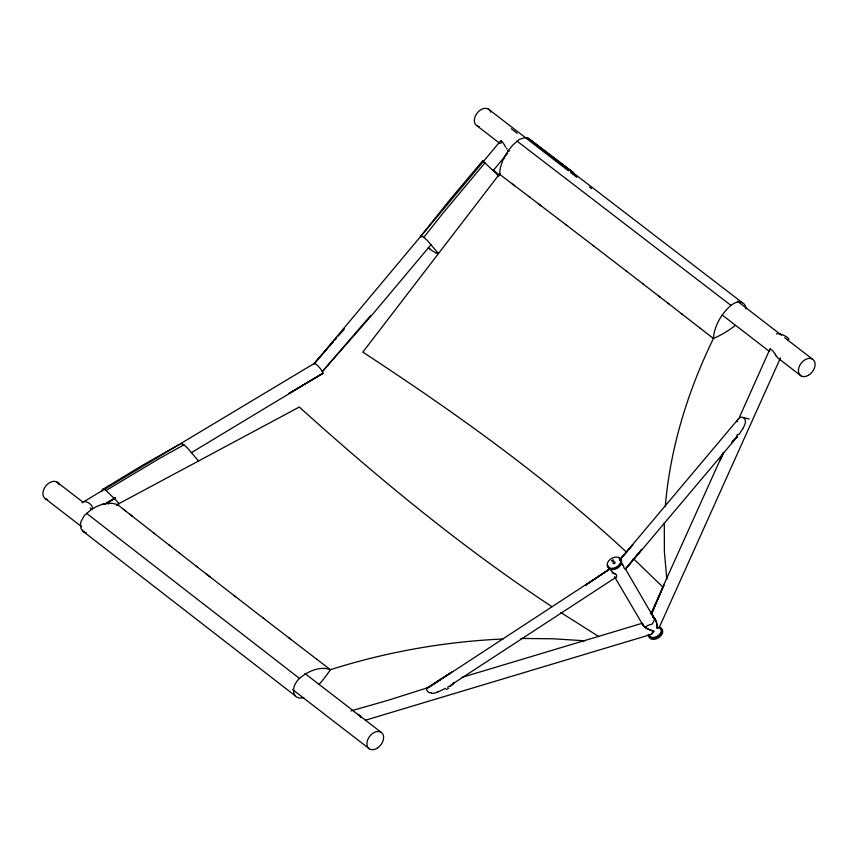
<?xml version="1.0" encoding="UTF-8"?>
<svg xmlns="http://www.w3.org/2000/svg" width="858" height="858" viewBox="0 0 858 858"><rect width="100%" height="100%" fill="white"/><g stroke="black" fill="none" stroke-linecap="round" stroke-linejoin="round"><path stroke-width="1.29" d="M664.307 523.005L664.392 551.662L666.838 579.397M665.272 506.638C670.109 448.133 687.773 391.141 713.427 338.513A36.926 24.839 -51.7 0 1 730.973 305.416A12.849 8.891 -52.3 0 1 746.031 308.826M616.494 576.404L616.505 576.329A3.872 2.22 22.4 0 0 615.497 573.83M780.448 357.99L659.47 626.951A7.497 4.955 -30.3 0 1 658.15 636.4A7.497 4.955 -30.3 0 1 648.165 634.545M780.201 358.601L779.482 359.073M659.459 626.994L657.185 628.324A15.873 11.926 73.7 0 0 656.263 621.793A11.454 8.634 73.8 0 0 655.769 620.516M723.519 452.509L720.291 459.856L723.509 452.788M770.259 348.38L739.607 416.913M737.065 421.889C737.494 417.546 743.21 414.779 745.13 419.852A5.255 5.127 28.4 0 1 745.441 421.804A6.939 6.735 39 0 1 745.388 422.458A9.588 9.148 56.1 0 1 745.13 423.487A22.758 21.3 67.1 0 1 743.285 427.745M650.718 613.931L663.931 585.135L651.823 613.309L663.985 584.405L723.165 453.121M503.549 158.773L504.654 156.585M743.371 427.81L738.91 434.695M651.308 630.469L653.785 631.274L652.466 633.086M653.785 631.274L651.179 634.276M116.624 505.523L117.353 504.483L299.303 407.035C379.075 478.936 462.226 547.468 551.93 606.692M420.86 236.132L450.429 199.099L482.657 160.832L495.709 173.005A38.535 7.84 49.2 0 1 498.166 175.783A19.68 1.888 33.4 0 0 498.97 175.858M453.936 682.442L453.11 683.322M737.472 436.55L736.132 438.159M619.658 559.984L738.813 418.414M645.838 627.734L645.42 627.445A5.137 2.306 31.2 0 1 642.428 624.013A4.869 2.188 31.3 0 0 645.398 627.359L647.887 625.375L652.295 623.991L654.654 619.144L625.503 569.079L641.784 549.345L625.203 569.09M81.993 502.777L314.532 363.299L500.858 140.594M431.166 244.487L373.648 313.073L322.34 371.578L370.463 315.755M493.232 170.485L507.679 153.25M619.626 560.102L632.839 544.648L620.388 559.159M485.156 162.655L442.696 213.524L423.809 237.387L424.528 237.977A16.045 3.26 49.2 0 1 427.681 240.862L438.47 253.55L437.505 253.367A41.484 8.441 49.1 0 1 435.767 252.756L435.767 252.767M314.532 363.299L332.99 342.074M334.749 340.047L336.508 338.031M338.266 336.004L344.423 328.936M313.921 363.738L322.662 353.732M324.41 351.726L327.037 348.723M328.786 346.718L333.161 341.72M334.91 339.714L336.658 337.709M737.633 436.347L625.579 569.176M659.276 627.305L657.185 628.324L657.035 625.514A14.414 10.811 73.7 0 0 656.231 621.793A11.208 8.408 73.7 0 0 655.737 620.538A9.299 6.971 73.7 0 0 655.276 619.583L655.019 619.144A9.009 6.757 73.7 0 1 655.726 620.538M652.295 633.279L651.05 634.362M654.751 619.058L650.536 612.001L654.986 619.09M115.658 498.144L106.392 503.549A36.905 24.7 -51.6 0 0 96.343 506.713L92.321 508.976A36.905 24.7 -51.6 0 0 90.358 510.296L84.341 515.529L80.995 521.632A12.849 8.601 -51.6 0 0 80.502 523.895L81.07 528.893L84.052 531.992A12.859 8.612 -51.6 0 0 85.779 532.507L86.25 532.561M530.555 140.294L527.037 137.806A12.849 8.601 -51.6 0 0 525.182 137.58L519.455 139.328L513.416 144.498A36.905 24.7 -51.6 0 0 511.733 146.343L508.612 150.257A36.937 24.721 -51.6 0 0 502.574 160.982L500.396 167.642L499.41 174.153L362.816 352.123C455.212 412.623 545.527 477.08 626.651 552.284M428.582 687.44C424.549 687.515 427.134 691.88 429.483 692.771M733.215 441.151L731.509 442.374M610.177 568.607L585.21 585.456L610.435 568.543A4.933 2.295 35.3 0 0 612.709 572.34A6.081 1.78 33.6 0 0 613.03 572.576M615.379 577.691L450.933 685.049M610.435 568.543L428.807 687.387L387.344 700.514L351.008 710.896M426.716 688.084L451.758 672.093L428.7 687.408M449.399 686.078L447.597 687.183M102.542 489.5L142.696 465.175L179.161 444.562M101.812 491.387A9.374 3.411 59 0 1 106.017 490.476L159.256 458.59L183.859 444.852L184.577 445.441A16.045 3.26 49.2 0 1 187.741 448.316L198.53 461.014L197.78 460.875M105.148 504.096L115.122 497.919M104.848 504.075L115.058 497.908M191.398 452.649L322.973 373.251L288.771 393.554L322.361 373.691M445.506 688.373L437.816 692.009M500.45 173.659L499.41 174.153L514.671 185.714M649.678 634.866L650.696 634.566L365.261 720.259M461.765 677.434L642.009 623.337M102.456 504.332L104.472 503.828M106.467 503.474L112.183 503.303L117.353 504.483L125.633 510.982M502.97 638.995C444.433 641.623 386.25 652.005 330.394 669.69A36.926 24.839 -51.7 0 0 299.517 678.464A12.849 8.891 -52.3 0 0 293.747 692.631A12.849 8.891 -52.3 0 0 303.732 697.5M520.999 638.449L553.078 638.77L584.663 640.787M770.484 349.356L772.393 350.364L774.806 353.635M743.178 417.567L749.216 418.983M435.649 252.713L432.539 250.976A22.233 4.526 49.2 0 1 430.63 249.603L430.137 249.195M598.809 636.572L560.853 612.558M355.362 712.494L359.062 715.293M614.028 573.176L615.143 573.981M355.233 712.408L353.142 710.832M517.009 141.087L730.973 305.416M530.126 139.725L573.627 172.769L527.885 138.084L742.427 302.735M512.033 183.719L529.912 197.286M528.85 196.482L541.452 206.07M539.049 204.247L566.634 225.268M565.476 224.388L594.24 246.396M316.57 659.116L330.394 669.69A92.106 69.359 -54.6 0 1 318.919 684.534M299.517 678.464L86.529 513.288M477.155 125.922L499.796 143.329M593.103 245.517L626.404 271.107M288.964 637.923L316.581 659.126M295.377 695.935L82.271 530.727M488.213 108.934L568.457 170.86M570.57 172.479L576.876 177.349M589.403 187.012L591.484 188.621M737.333 301.158L781.509 335.253M784.695 337.709L812.279 358.998M722.093 314.918L768.886 351.029M801.233 375.997L778.989 358.88A5.009 1.373 57.3 0 1 776.715 356.467L776.533 356.242M625.847 270.678L643.05 283.934M263.149 618.028L290.712 639.253M658.504 295.881L668.832 303.871M642.46 283.483L660.231 297.211M233.934 595.431L263.717 618.457M56.896 482.035L83.065 502.241M304.922 673.487L352.649 710.285M45.592 498.895L81.585 526.673M292.578 689.542L369.616 749.002M681.413 313.62L699.731 327.853M667.674 302.971L682.582 314.532M206.499 574.152L235.66 596.782M357.979 714.382L380.909 732.142M699.71 327.842L713.427 338.513A92.106 69.348 -54.6 0 0 735.349 325.439M196.225 566.162L209.931 576.812M179.107 552.82L197.361 567.041M168.844 544.819L179.515 553.142M153.4 532.743L171.214 546.664M150.386 530.383L154.622 533.697M129.773 514.232L150.482 530.459M123.359 509.202L132.368 516.259M492.814 169.712L494.498 171.064A19.68 1.888 33.4 0 1 499.099 175.472M106.017 490.476L116.57 500.825A38.535 7.84 49.2 0 1 119.026 503.592A19.68 9.234 67 0 1 117.836 505.394M517.095 133.237L511.314 128.764M483.612 161.851L482.646 160.864M633.236 558.419L663.234 587.473M360.049 716.28L360.274 716.537A5.009 3.153 39.1 0 1 361.068 717.717M775.643 354.933L774.903 353.786M530.673 140.476L531.027 141.152M614.682 576.984L643.082 625.235M623.24 565.207L623.82 566.473M479.107 126.523A10.167 7.046 -52.3 0 1 477.338 112.838A10.167 7.046 -52.3 0 1 490.744 112.183M776.447 356.563A7.475 1.544 57.1 0 1 775.503 355.18M769.605 350.085A6.607 2.649 42.9 0 1 769.776 349.517M769.658 351.179A6.682 2.756 18.1 0 1 769.401 350.536M509.405 150.89A6.231 2.188 64.9 0 1 507.839 150.793M507.217 149.174A6.21 2.059 63.8 0 1 506.424 148.112M501.855 141.452A6.188 1.394 61.2 0 1 505.534 147.115M501.051 143.297A7.057 3.443 69.5 0 1 501.447 140.905M47.662 499.549A10.167 7.046 -52.3 0 1 45.603 486.239A10.167 7.046 -52.3 0 1 59.073 484.545M359.223 715.143A7.475 4.301 39.6 0 1 360.253 716.183M90.197 507.882A6.21 4.14 30.4 0 1 90.916 508.933M82.818 501.994A6.188 3.636 34.6 0 1 89.286 503.314A6.188 3.636 34.6 0 1 92.557 508.891M313.964 364.157A6.789 1.384 49.2 0 1 313.899 363.867M314.65 363.374A6.789 1.384 49.2 0 1 319.605 367.728A6.789 1.384 49.2 0 1 322.994 373.123M619.09 558.515A7.497 4.955 -30.3 0 1 617.363 568.168A7.497 4.955 -30.3 0 1 607.893 565.197M613.899 562.119A1.073 0.708 -30.3 0 1 615.132 562.601A1.073 0.708 -30.3 0 1 613.695 563.609A1.073 0.708 -30.3 0 1 613.47 562.419M776.576 334.062A6.692 1.78 24.2 0 1 784.598 335.746A6.692 1.78 24.2 0 1 788.009 339.961M653.71 631.123A14.007 6.285 31.3 0 1 645.313 627.477M651.286 630.405A12.344 5.534 31.3 0 1 645.827 627.756M652.541 616.763A4.837 3.625 73.7 0 1 654.911 619.133A5.084 3.818 74.5 0 0 652.498 616.698M735.596 437.87A24.71 17.428 -35.8 0 1 732.786 440.787M737.869 434.159A59.813 48.359 -30.8 0 1 736.454 435.961M437.784 691.945A22.758 22.576 -72.2 0 1 433.451 693.264A10.393 10.317 55.5 0 1 432.636 693.318L432.1 693.339A6.95 6.821 32.2 0 1 431.563 693.318M448.444 688.32A59.813 49.496 -17.6 0 1 446.299 689.553M453.657 683.697A23.112 16.645 -21.5 0 1 449.796 686.529M431.563 692.985A5.255 4.569 20.6 0 1 429.633 692.46M642.406 623.959A7.518 3.368 31.3 0 1 642.792 623.294A8.387 3.764 31.1 0 0 642.342 623.927M616.548 576.437A6.381 2.982 43 0 1 616.494 576.651M616.537 577.252A7.261 2.864 60.5 0 1 616.098 577.466M616.023 577.616A6.092 2.006 78.5 0 1 615.454 577.584M615.476 577.691A4.269 1.373 87.5 0 1 614.8 576.973M613.942 573.895A6.188 1.394 34.2 0 1 612.194 572.683M625.257 569.004A3.872 0.901 71.5 0 1 623.723 567.138M622.254 564.607A6.188 2.456 64.9 0 1 622.726 565.508M622.286 563.727A6.081 3.722 67.9 0 1 622.576 564.167M620.988 562.73A4.933 3.25 69.4 0 1 622.05 563.985M620.742 560.971A6.692 4.387 -30.5 0 1 616.076 568.2A6.692 4.387 -30.5 0 1 608.676 566.505M659.394 627.799A6.692 4.387 -30.5 0 1 657.625 636.057A6.692 4.387 -30.5 0 1 648.927 634.47M660.274 628.313A7.497 4.955 -30.3 0 1 661.775 634.705A7.497 4.955 -30.3 0 1 653.292 639.392A7.497 4.955 -30.3 0 1 649.013 634.534M108.387 504.043A9.374 3.411 59 0 1 106.778 502.38M180.899 444.208A9.567 1.941 49.1 0 1 183.934 444.97M430.051 249.067A9.567 1.952 49.2 0 1 428.249 247.426M420.924 237.334A9.567 1.952 49.2 0 1 423.873 237.494M611.979 560.8C613.91 563.341 614.382 557.646 611.979 560.8M808.418 375.278A10.167 7.046 -52.3 0 0 813.009 359.47A10.167 7.046 -52.3 0 0 798.841 367.728A10.167 7.046 -52.3 0 0 808.418 375.278M376.93 748.358A10.167 7.046 -52.3 0 0 381.52 732.55A10.167 7.046 -52.3 0 0 367.342 740.808A10.167 7.046 -52.3 0 0 376.93 748.358M612.912 568.339A7.497 4.955 -30.3 0 0 620.559 558.998A7.497 4.955 -30.3 0 0 608.708 560.853A7.497 4.955 -30.3 0 0 612.912 568.339"/></g></svg>
